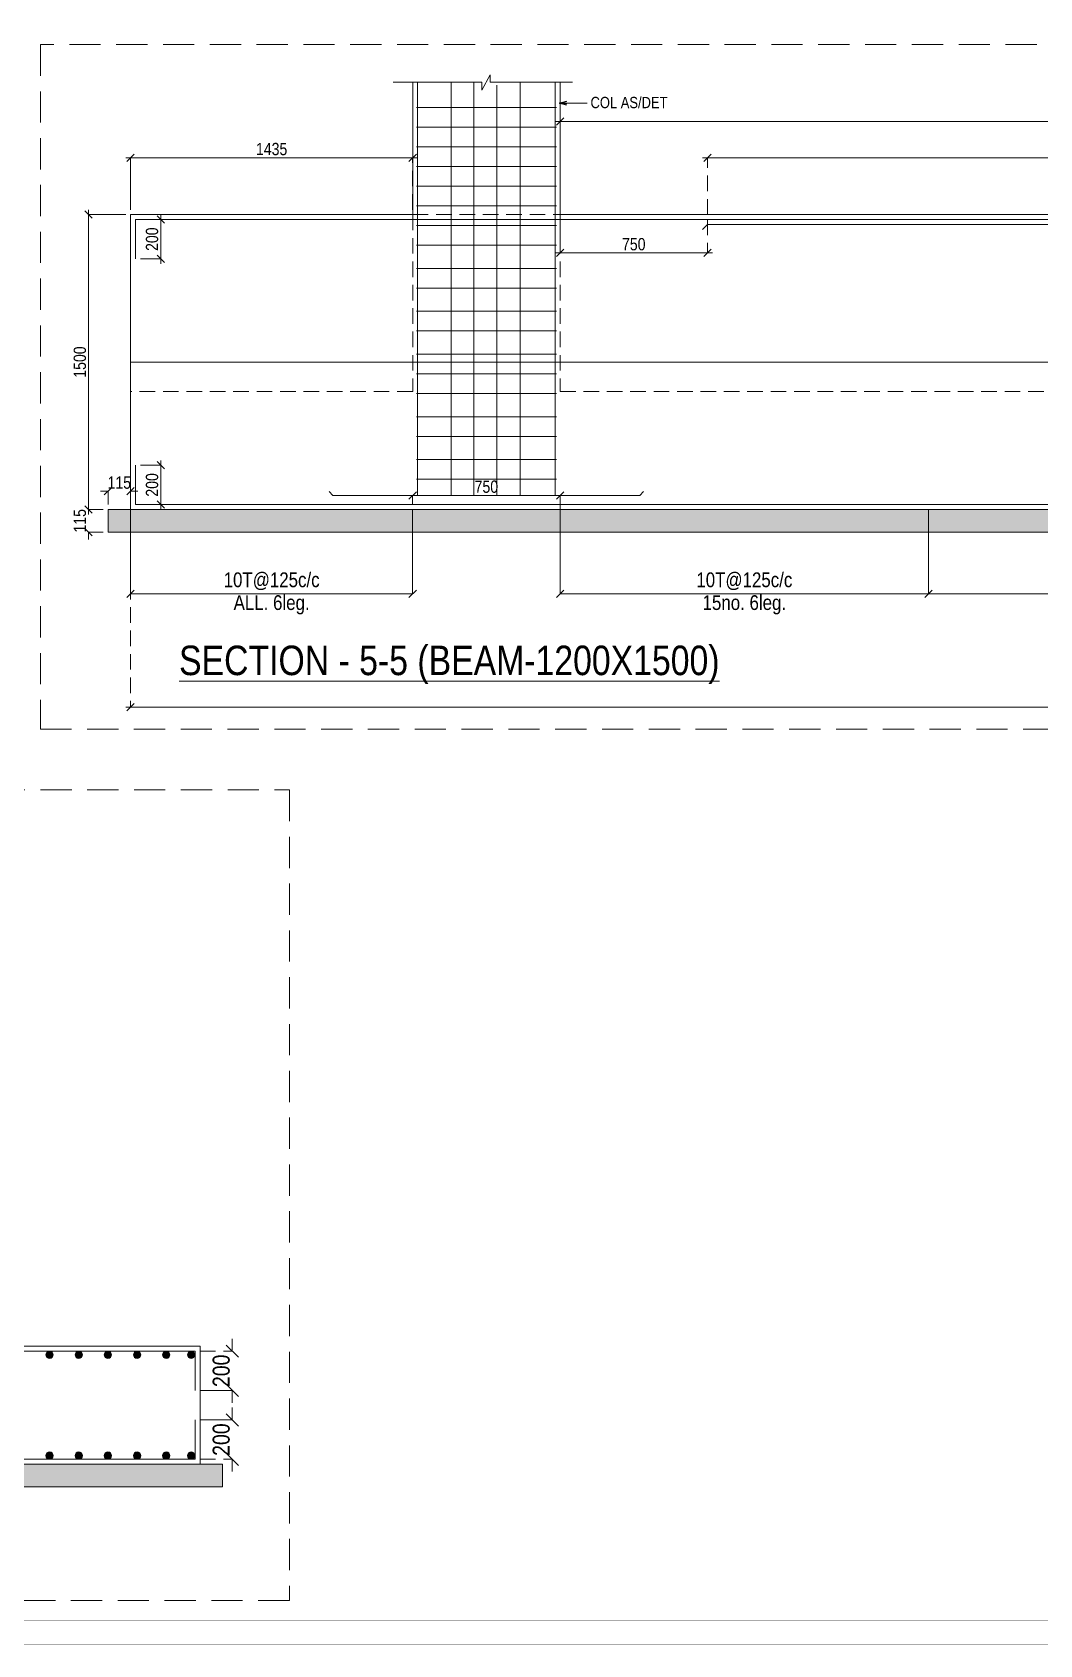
# Model space of a CAD drawing. Header units: millimetres. Extents: x 1112055 to 3390982, y -148532 to 766891.
# Drawn here: x 3235030 to 3255534, y 310036 to 342847 of the extents above; entities that cross this region are included whole.
import ezdxf

# ---------------------------------------------------------------- set-up
doc = ezdxf.new("R2010")
doc.units = ezdxf.units.MM
doc.header["$PDMODE"] = 35
doc.header["$PDSIZE"] = -25
doc.linetypes.add('Hidden', pattern=[9.525, 6.35, -3.175])
for name, color, linetype, lineweight in [('B FOOTING', 49, 'Continuous', 20), ('B HATCH', 250, 'Continuous', 0), ('B P.C.C', 251, 'Continuous', 0), ('B STEEL', 34, 'Continuous', 15), ('B STEEL TEXT', 7, 'Continuous', 15), ('B TITLE BLOCK', 250, 'Continuous', 0), ('B-COL NO', 7, 'Continuous', 5), ('B-ST DIM', 250, 'Continuous', 18), ('P STEEL', 7, 'Continuous', 30)]:
    doc.layers.add(name, color=color, linetype=linetype, lineweight=lineweight)
doc.styles.add('ARIAL', font='arial.ttf')
doc.styles.add('Q1', font='g13f12d.shx', dxfattribs={"width": 0.8})
doc.styles.add('SWINC', font='swissc.ttf')
doc.styles.add('SWINS', font='swissc.ttf')
doc.dimstyles.new('BH-STD', dxfattribs={"dimscale": 0, "dimtxt": 230, "dimasz": 125, "dimexe": 0, "dimexo": 100, "dimgap": 50, "dimtad": 1, "dimdec": 0, "dimzin": 1, "dimdsep": 46, "dimtxsty": 'Q1', "dimblk": 'ARCHTICK', "dimcen": 1, "dimdle": 100, "dimclrd": 250, "dimclre": 250, "dimclrt": 256, "dimadec": 0, "dimazin": 0, "dimtfac": 1, "dimtdec": 0, "dimtix": 1, "dimtofl": 0, "dimtmove": 0, "dimatfit": 2, "dimfxl": 1, "dimtolj": 1, "dimtzin": 0, "dimlwd": 9, "dimlwe": 9, "dimarcsym": 0})
doc.dimstyles.new('BHOOMI', dxfattribs={"dimtxt": 230, "dimasz": 150, "dimexe": 10, "dimexo": 0, "dimgap": 25, "dimtad": 1, "dimdec": 0, "dimzin": 0, "dimdsep": 46, "dimtxsty": 'SWINC', "dimblk": 'OBLIQUE', "dimcen": 0.09, "dimclrd": 250, "dimclre": 250, "dimclrt": 256, "dimaunit": 1, "dimadec": 3, "dimazin": 0, "dimtfac": 1, "dimtdec": 0, "dimtofl": 0, "dimtmove": 1, "dimatfit": 3, "dimfxl": 100, "dimtolj": 1, "dimtzin": 0, "dimlwd": 9, "dimlwe": 5, "dimarcsym": 0})
doc.dimstyles.new('DIM 1', dxfattribs={"dimscale": 0, "dimtxt": 230, "dimasz": 150, "dimexe": 0.18, "dimexo": 0.0625, "dimgap": 0.5, "dimtad": 1, "dimdec": 0, "dimzin": 0, "dimdsep": 46, "dimtxsty": 'ARIAL', "dimblk": 'OBLIQUE', "dimcen": 6, "dimse1": 1, "dimse2": 1, "dimclrd": 256, "dimclrt": 256, "dimadec": 0, "dimazin": 2, "dimtfac": 0.75, "dimtdec": 0, "dimtix": 1, "dimtofl": 0, "dimtmove": 1, "dimatfit": 3, "dimldrblk": 'OPEN30', "dimfxl": 0.18, "dimfrac": 1, "dimtolj": 1, "dimtzin": 0, "dimlwd": -1, "dimarcsym": 0})

# ---------------------------------------------------------------- blocks, each defined once
blk = doc.blocks.new('_Oblique')
at = {"color": 0, "linetype": 'ByBlock', "lineweight": -2}
blk.add_line((-0.5, -0.5), (0.5, 0.5), dxfattribs=at)
blk = doc.blocks.new('_Open30')
at = {"color": 0, "linetype": 'ByBlock', "lineweight": -2}
for p, q in [((-1, 0.27), (0, 0)), ((0, 0), (-1, -0.27)), ((0, 0), (-1, 0))]:
    blk.add_line(p, q, dxfattribs=at)
blk = doc.blocks.new('*D4800')
at = {"layer": 'B-ST DIM', "color": 7, "lineweight": 9, "ltscale": 50, "transparency": 16777216}
for p, q in [((3237232, 334036), (3237644, 334036)), ((3237644, 333136), (3237644, 334136))]:
    blk.add_line(p, q, dxfattribs=at)
at = {"layer": 'B-ST DIM', "color": 7, "linetype": 'Hidden', "lineweight": 9, "ltscale": 50, "transparency": 16777216}
blk.add_line((3237232, 333236), (3237644, 333236), dxfattribs=at)
at = {"layer": 'Defpoints', "color": 0, "transparency": 16777216}
for p in [(3237132, 334036), (3237644, 334036), (3237132, 333236)]:
    blk.add_point(p, dxfattribs=at)
at = {"layer": 'B-ST DIM', "color": 7, "lineweight": 9, "transparency": 16777216, "xscale": 150, "yscale": 150, "zscale": 150}
for p, rotation in [((3237644, 334036), 90), ((3237644, 333236), 270)]:
    blk.add_blockref('_Oblique', p, dxfattribs=dict(at, rotation=rotation))
at = {"layer": 'B-ST DIM', "color": 7, "transparency": 16777216, "insert": (3237469, 333636), "char_height": 250, "attachment_point": 5, "rotation": 90, "style": 'SWINC'}
blk.add_mtext('\\A1;200', dxfattribs=at)
blk = doc.blocks.new('*D4801')
at = {"layer": 'B-ST DIM', "color": 7, "lineweight": 9, "ltscale": 50, "transparency": 16777216}
for p, q in [((3236175, 333036), (3236175, 339236)), ((3236932, 339136), (3236175, 339136))]:
    blk.add_line(p, q, dxfattribs=at)
at = {"layer": 'B-ST DIM', "color": 7, "linetype": 'Hidden', "lineweight": 9, "ltscale": 50, "transparency": 16777216}
blk.add_line((3236472, 333136), (3236175, 333136), dxfattribs=at)
at = {"layer": 'Defpoints', "color": 0, "transparency": 16777216}
for p in [(3236175, 339136), (3237032, 339136), (3236572, 333136)]:
    blk.add_point(p, dxfattribs=at)
at = {"layer": 'B-ST DIM', "color": 7, "lineweight": 9, "transparency": 16777216, "xscale": 150, "yscale": 150, "zscale": 150}
for p, rotation in [((3236175, 339136), 90), ((3236175, 333136), 270)]:
    blk.add_blockref('_Oblique', p, dxfattribs=dict(at, rotation=rotation))
at = {"layer": 'B-ST DIM', "color": 7, "transparency": 16777216, "insert": (3236000, 336136), "char_height": 250, "attachment_point": 5, "rotation": 90, "style": 'SWINC'}
blk.add_mtext('\\A1;1500', dxfattribs=at)
blk = doc.blocks.new('*D4802')
at = {"layer": 'B-ST DIM', "color": 7, "lineweight": 9, "ltscale": 50, "transparency": 16777216}
for p, q in [((3236175, 333136), (3236175, 333286)), ((3236472, 332676), (3236175, 332676)), ((3236175, 332676), (3236175, 332526))]:
    blk.add_line(p, q, dxfattribs=at)
at = {"layer": 'B-ST DIM', "color": 7, "linetype": 'Hidden', "lineweight": 9, "ltscale": 50, "transparency": 16777216}
blk.add_line((3236472, 333136), (3236175, 333136), dxfattribs=at)
at = {"layer": 'Defpoints', "color": 0, "transparency": 16777216}
for p in [(3236572, 333136), (3236175, 332676), (3236572, 332676)]:
    blk.add_point(p, dxfattribs=at)
at = {"layer": 'B-ST DIM', "color": 7, "lineweight": 9, "transparency": 16777216, "xscale": 150, "yscale": 150, "zscale": 150}
for p, rotation in [((3236175, 333136), 270), ((3236175, 332676), 90)]:
    blk.add_blockref('_Oblique', p, dxfattribs=dict(at, rotation=rotation))
at = {"layer": 'B-ST DIM', "color": 7, "transparency": 16777216, "insert": (3236000, 332906), "char_height": 250, "attachment_point": 5, "rotation": 90, "style": 'SWINC'}
blk.add_mtext('\\A1;115', dxfattribs=at)
blk = doc.blocks.new('*D4803')
at = {"layer": 'B-ST DIM', "color": 7, "lineweight": 9, "ltscale": 50, "transparency": 16777216}
for p, q in [((3236572, 333507), (3236422, 333507)), ((3237032, 333236), (3237032, 333507)), ((3237032, 333507), (3237182, 333507))]:
    blk.add_line(p, q, dxfattribs=at)
at = {"layer": 'B-ST DIM', "color": 7, "linetype": 'Hidden', "lineweight": 9, "ltscale": 50, "transparency": 16777216}
blk.add_line((3236572, 333236), (3236572, 333507), dxfattribs=at)
at = {"layer": 'Defpoints', "color": 0, "transparency": 16777216}
for p in [(3237032, 333507), (3236572, 333136), (3237032, 333136)]:
    blk.add_point(p, dxfattribs=at)
at = {"layer": 'B-ST DIM', "color": 7, "lineweight": 9, "transparency": 16777216, "xscale": 150, "yscale": 150, "zscale": 150}
blk.add_blockref('_Oblique', (3236572, 333507), dxfattribs=at)
at = {"layer": 'B-ST DIM', "color": 7, "lineweight": 9, "transparency": 16777216, "xscale": 150, "yscale": 150, "zscale": 150, "rotation": 180}
blk.add_blockref('_Oblique', (3237032, 333507), dxfattribs=at)
at = {"layer": 'B-ST DIM', "color": 7, "transparency": 16777216, "insert": (3236802, 333682), "char_height": 250, "attachment_point": 5, "style": 'SWINC'}
blk.add_mtext('\\A1;115', dxfattribs=at)
blk = doc.blocks.new('*D4804')
at = {"layer": 'B-ST DIM', "color": 7, "linetype": 'Hidden', "lineweight": 9, "ltscale": 50, "transparency": 16777216}
blk.add_line((3237232, 339036), (3237644, 339036), dxfattribs=at)
at = {"layer": 'B-ST DIM', "color": 7, "lineweight": 9, "ltscale": 50, "transparency": 16777216}
for p, q in [((3237644, 339136), (3237644, 338136)), ((3237232, 338236), (3237644, 338236))]:
    blk.add_line(p, q, dxfattribs=at)
at = {"layer": 'Defpoints', "color": 0, "transparency": 16777216}
for p in [(3237132, 339036), (3237132, 338236), (3237644, 338236)]:
    blk.add_point(p, dxfattribs=at)
at = {"layer": 'B-ST DIM', "color": 7, "lineweight": 9, "transparency": 16777216, "xscale": 150, "yscale": 150, "zscale": 150}
for p, rotation in [((3237644, 339036), 90), ((3237644, 338236), 270)]:
    blk.add_blockref('_Oblique', p, dxfattribs=dict(at, rotation=rotation))
at = {"layer": 'B-ST DIM', "color": 7, "transparency": 16777216, "insert": (3237469, 338636), "char_height": 250, "attachment_point": 5, "rotation": 90, "style": 'SWINC'}
blk.add_mtext('\\A1;200', dxfattribs=at)
blk = doc.blocks.new('*D4807')
at = {"layer": 'B-ST DIM', "color": 250, "lineweight": 5, "ltscale": 50, "transparency": 16777216}
for p, q in [((3237032, 333136), (3237032, 331411)), ((3242772, 333136), (3242772, 331411))]:
    blk.add_line(p, q, dxfattribs=at)
at = {"layer": 'B-ST DIM', "color": 250, "lineweight": 9, "ltscale": 50, "transparency": 16777216}
blk.add_line((3242772, 331421), (3237032, 331421), dxfattribs=at)
at = {"layer": 'Defpoints', "color": 0, "transparency": 16777216}
for p in [(3237032, 333136), (3242772, 333136), (3237032, 331421)]:
    blk.add_point(p, dxfattribs=at)
at = {"layer": 'B-ST DIM', "color": 250, "lineweight": 9, "transparency": 16777216, "xscale": 150, "yscale": 150, "zscale": 150, "rotation": 180}
blk.add_blockref('_Oblique', (3237032, 331421), dxfattribs=at)
at = {"layer": 'B-ST DIM', "color": 250, "lineweight": 9, "transparency": 16777216, "xscale": 150, "yscale": 150, "zscale": 150}
blk.add_blockref('_Oblique', (3242772, 331421), dxfattribs=at)
at = {"layer": 'B-ST DIM', "color": 7, "transparency": 16777216, "char_height": 300, "attachment_point": 5, "style": 'SWINC'}
for s, insert in [('\\A1;10T@125c/c', (3239902, 331675)), ('ALL. 6leg.', (3239902, 331196))]:
    blk.add_mtext(s, dxfattribs=dict(at, insert=insert))
blk = doc.blocks.new('*D4827')
at = {"layer": 'B-ST DIM', "color": 250, "lineweight": 5, "ltscale": 50, "transparency": 16777216}
for p, q in [((3245772, 333136), (3245772, 331411)), ((3253272, 333136), (3253272, 331411))]:
    blk.add_line(p, q, dxfattribs=at)
at = {"layer": 'B-ST DIM', "color": 250, "lineweight": 9, "ltscale": 50, "transparency": 16777216}
blk.add_line((3245772, 331421), (3253272, 331421), dxfattribs=at)
at = {"layer": 'Defpoints', "color": 0, "transparency": 16777216}
for p in [(3245772, 333136), (3253272, 333136), (3253272, 331421)]:
    blk.add_point(p, dxfattribs=at)
at = {"layer": 'B-ST DIM', "color": 250, "lineweight": 9, "transparency": 16777216, "xscale": 150, "yscale": 150, "zscale": 150, "rotation": 180}
blk.add_blockref('_Oblique', (3245772, 331421), dxfattribs=at)
at = {"layer": 'B-ST DIM', "color": 250, "lineweight": 9, "transparency": 16777216, "xscale": 150, "yscale": 150, "zscale": 150}
blk.add_blockref('_Oblique', (3253272, 331421), dxfattribs=at)
at = {"layer": 'B-ST DIM', "color": 7, "transparency": 16777216, "char_height": 300, "attachment_point": 5, "style": 'SWINC'}
for s, insert in [('\\A1;10T@125c/c', (3249522, 331675)), ('15no. 6leg.', (3249522, 331196))]:
    blk.add_mtext(s, dxfattribs=dict(at, insert=insert))
blk = doc.blocks.new('*D4828')
at = {"layer": 'B-ST DIM', "color": 250, "lineweight": 5, "ltscale": 50, "transparency": 16777216}
for p, q in [((3253272, 333136), (3253272, 331411)), ((3262832, 333136), (3262832, 331411))]:
    blk.add_line(p, q, dxfattribs=at)
at = {"layer": 'B-ST DIM', "color": 250, "lineweight": 9, "ltscale": 50, "transparency": 16777216}
blk.add_line((3262832, 331421), (3253272, 331421), dxfattribs=at)
at = {"layer": 'Defpoints', "color": 0, "transparency": 16777216}
for p in [(3253272, 333136), (3262832, 333136), (3253272, 331421)]:
    blk.add_point(p, dxfattribs=at)
at = {"layer": 'B-ST DIM', "color": 250, "lineweight": 9, "transparency": 16777216, "xscale": 150, "yscale": 150, "zscale": 150, "rotation": 180}
blk.add_blockref('_Oblique', (3253272, 331421), dxfattribs=at)
at = {"layer": 'B-ST DIM', "color": 250, "lineweight": 9, "transparency": 16777216, "xscale": 150, "yscale": 150, "zscale": 150}
blk.add_blockref('_Oblique', (3262832, 331421), dxfattribs=at)
at = {"layer": 'B-ST DIM', "color": 7, "transparency": 16777216, "char_height": 300, "attachment_point": 5, "style": 'SWINC'}
for s, insert in [('\\A1;10T@175c/c', (3258052, 331675)), ('rest. 6leg.', (3258052, 331196))]:
    blk.add_mtext(s, dxfattribs=dict(at, insert=insert))
blk = doc.blocks.new('*D4382')
at = {"layer": 'B-ST DIM', "color": 7, "lineweight": 9, "ltscale": 50, "transparency": 16777216}
for p, q in [((3239100, 314610), (3239100, 314860)), ((3238444, 314610), (3239100, 314610)), ((3239100, 313810), (3239100, 313560))]:
    blk.add_line(p, q, dxfattribs=at)
at = {"layer": 'B-ST DIM', "color": 7, "linetype": 'Hidden', "lineweight": 9, "ltscale": 50, "transparency": 16777216}
blk.add_line((3238444, 313810), (3239100, 313810), dxfattribs=at)
at = {"layer": 'Defpoints', "color": 0, "transparency": 16777216}
for p in [(3238344, 314610), (3239100, 314610), (3238344, 313810)]:
    blk.add_point(p, dxfattribs=at)
at = {"layer": 'B-ST DIM', "color": 7, "lineweight": 9, "transparency": 16777216, "xscale": 250, "yscale": 250, "zscale": 250}
for p, rotation in [((3239100, 314610), 270), ((3239100, 313810), 90)]:
    blk.add_blockref('_Oblique', p, dxfattribs=dict(at, rotation=rotation))
at = {"layer": 'B-ST DIM', "color": 7, "transparency": 16777216, "insert": (3238877, 314210), "char_height": 346, "attachment_point": 5, "rotation": 90, "style": 'SWINC'}
blk.add_mtext('\\A1;200', dxfattribs=at)
blk = doc.blocks.new('*D4383')
at = {"layer": 'B-ST DIM', "color": 7, "linetype": 'Hidden', "lineweight": 9, "ltscale": 50, "transparency": 16777216}
blk.add_line((3238444, 316010), (3239100, 316010), dxfattribs=at)
at = {"layer": 'B-ST DIM', "color": 7, "lineweight": 9, "ltscale": 50, "transparency": 16777216}
for p, q in [((3239100, 316010), (3239100, 316260)), ((3238444, 315210), (3239100, 315210)), ((3239100, 315210), (3239100, 314960))]:
    blk.add_line(p, q, dxfattribs=at)
at = {"layer": 'Defpoints', "color": 0, "transparency": 16777216}
for p in [(3238344, 316010), (3238344, 315210), (3239100, 315210)]:
    blk.add_point(p, dxfattribs=at)
at = {"layer": 'B-ST DIM', "color": 7, "lineweight": 9, "transparency": 16777216, "xscale": 250, "yscale": 250, "zscale": 250}
for p, rotation in [((3239100, 316010), 270), ((3239100, 315210), 90)]:
    blk.add_blockref('_Oblique', p, dxfattribs=dict(at, rotation=rotation))
at = {"layer": 'B-ST DIM', "color": 7, "transparency": 16777216, "insert": (3238877, 315610), "char_height": 346, "attachment_point": 5, "rotation": 90, "style": 'SWINC'}
blk.add_mtext('\\A1;200', dxfattribs=at)
blk = doc.blocks.new('*D4391')
at = {"layer": 'B-ST DIM', "color": 7, "lineweight": 9, "ltscale": 50, "transparency": 16777216}
for p, q in [((3245772, 339036), (3245772, 338358)), ((3248872, 338358), (3245672, 338358))]:
    blk.add_line(p, q, dxfattribs=at)
at = {"layer": 'B-ST DIM', "color": 7, "linetype": 'Hidden', "lineweight": 9, "ltscale": 50, "transparency": 16777216}
blk.add_line((3248772, 339036), (3248772, 338358), dxfattribs=at)
at = {"layer": 'Defpoints', "color": 0, "transparency": 16777216}
for p in [(3245772, 339136), (3248772, 339136), (3245772, 338358)]:
    blk.add_point(p, dxfattribs=at)
at = {"layer": 'B-ST DIM', "color": 7, "lineweight": 9, "transparency": 16777216, "xscale": 150, "yscale": 150, "zscale": 150, "rotation": 180}
blk.add_blockref('_Oblique', (3245772, 338358), dxfattribs=at)
at = {"layer": 'B-ST DIM', "color": 7, "lineweight": 9, "transparency": 16777216, "xscale": 150, "yscale": 150, "zscale": 150}
blk.add_blockref('_Oblique', (3248772, 338358), dxfattribs=at)
at = {"layer": 'B-ST DIM', "color": 7, "transparency": 16777216, "insert": (3247272, 338533), "char_height": 250, "attachment_point": 5, "style": 'SWINC'}
blk.add_mtext('\\A1;750', dxfattribs=at)
blk = doc.blocks.new('*D5770')
at = {"layer": 'B-ST DIM', "color": 7, "linetype": 'Hidden', "lineweight": 9, "ltscale": 50, "transparency": 16777216}
blk.add_line((3237032, 332576), (3237032, 329114), dxfattribs=at)
at = {"layer": 'B-ST DIM', "color": 7, "lineweight": 9, "ltscale": 50, "transparency": 16777216}
for p, q in [((3315272, 332576), (3315272, 329114)), ((3236932, 329114), (3315372, 329114))]:
    blk.add_line(p, q, dxfattribs=at)
at = {"layer": 'Defpoints', "color": 0, "lineweight": 40, "transparency": 16777216}
for p in [(3237032, 332676), (3315272, 332676), (3315272, 329114)]:
    blk.add_point(p, dxfattribs=at)
at = {"layer": 'B-ST DIM', "color": 7, "lineweight": 9, "transparency": 16777216, "xscale": 150, "yscale": 150, "zscale": 150, "rotation": 180}
blk.add_blockref('_Oblique', (3237032, 329114), dxfattribs=at)
at = {"layer": 'B-ST DIM', "color": 7, "lineweight": 9, "transparency": 16777216, "xscale": 150, "yscale": 150, "zscale": 150}
blk.add_blockref('_Oblique', (3315272, 329114), dxfattribs=at)
at = {"layer": 'B-ST DIM', "color": 7, "transparency": 16777216, "insert": (3276152, 329289), "char_height": 250, "attachment_point": 5, "style": 'SWINC'}
blk.add_mtext('\\A1;19560', dxfattribs=at)
blk = doc.blocks.new('*D5772')
at = {"layer": 'B-ST DIM', "color": 7, "lineweight": 9, "ltscale": 50, "transparency": 16777216}
for p, q in [((3242672, 333420), (3245872, 333420)), ((3245772, 332776), (3245772, 333420))]:
    blk.add_line(p, q, dxfattribs=at)
at = {"layer": 'B-ST DIM', "color": 7, "linetype": 'Hidden', "lineweight": 9, "ltscale": 50, "transparency": 16777216}
blk.add_line((3242772, 332776), (3242772, 333420), dxfattribs=at)
at = {"layer": 'Defpoints', "color": 0, "lineweight": 40, "ltscale": 50, "transparency": 16777216}
for p in [(3245772, 333420), (3242772, 332676), (3245772, 332676)]:
    blk.add_point(p, dxfattribs=at)
at = {"layer": 'B-ST DIM', "color": 7, "lineweight": 9, "ltscale": 50, "transparency": 16777216, "xscale": 150, "yscale": 150, "zscale": 150, "rotation": 180}
blk.add_blockref('_Oblique', (3242772, 333420), dxfattribs=at)
at = {"layer": 'B-ST DIM', "color": 7, "lineweight": 9, "ltscale": 50, "transparency": 16777216, "xscale": 150, "yscale": 150, "zscale": 150}
blk.add_blockref('_Oblique', (3245772, 333420), dxfattribs=at)
at = {"layer": 'B-ST DIM', "color": 7, "ltscale": 50, "transparency": 16777216, "insert": (3244272, 333599), "char_height": 250, "attachment_point": 5, "style": 'SWINC'}
blk.add_mtext('\\A1;750', dxfattribs=at)
blk = doc.blocks.new('*D5776')
at = {"layer": 'B-ST DIM', "color": 7, "lineweight": 9, "ltscale": 50, "transparency": 16777216}
for p, q in [((3270432, 341028), (3245672, 341028)), ((3245772, 339236), (3245772, 341028))]:
    blk.add_line(p, q, dxfattribs=at)
at = {"layer": 'B-ST DIM', "color": 7, "linetype": 'Hidden', "lineweight": 9, "ltscale": 50, "transparency": 16777216}
blk.add_line((3270332, 339236), (3270332, 341028), dxfattribs=at)
at = {"layer": 'Defpoints', "color": 0, "lineweight": 40, "transparency": 16777216}
for p in [(3245772, 341028), (3245772, 339136), (3270332, 339136)]:
    blk.add_point(p, dxfattribs=at)
at = {"layer": 'B-ST DIM', "color": 7, "lineweight": 9, "transparency": 16777216, "xscale": 150, "yscale": 150, "zscale": 150, "rotation": 180}
blk.add_blockref('_Oblique', (3245772, 341028), dxfattribs=at)
at = {"layer": 'B-ST DIM', "color": 7, "lineweight": 9, "transparency": 16777216, "xscale": 150, "yscale": 150, "zscale": 150}
blk.add_blockref('_Oblique', (3270332, 341028), dxfattribs=at)
at = {"layer": 'B-ST DIM', "color": 7, "transparency": 16777216, "insert": (3258052, 341203), "char_height": 250, "attachment_point": 5, "style": 'SWINC'}
blk.add_mtext('\\A1;6140', dxfattribs=at)
blk = doc.blocks.new('*D5777')
at = {"layer": 'B-ST DIM', "color": 7, "lineweight": 9, "ltscale": 50, "transparency": 16777216}
for p, q in [((3248672, 340291), (3267432, 340291)), ((3267332, 339136), (3267332, 340291))]:
    blk.add_line(p, q, dxfattribs=at)
at = {"layer": 'B-ST DIM', "color": 7, "linetype": 'Hidden', "lineweight": 9, "ltscale": 50, "transparency": 16777216}
blk.add_line((3248772, 339136), (3248772, 340291), dxfattribs=at)
at = {"layer": 'Defpoints', "color": 0, "lineweight": 40, "ltscale": 50, "transparency": 16777216}
for p in [(3267332, 340291), (3248772, 339036), (3267332, 339036)]:
    blk.add_point(p, dxfattribs=at)
at = {"layer": 'B-ST DIM', "color": 7, "lineweight": 9, "ltscale": 50, "transparency": 16777216, "xscale": 150, "yscale": 150, "zscale": 150, "rotation": 180}
blk.add_blockref('_Oblique', (3248772, 340291), dxfattribs=at)
at = {"layer": 'B-ST DIM', "color": 7, "lineweight": 9, "ltscale": 50, "transparency": 16777216, "xscale": 150, "yscale": 150, "zscale": 150}
blk.add_blockref('_Oblique', (3267332, 340291), dxfattribs=at)
at = {"layer": 'B-ST DIM', "color": 7, "ltscale": 50, "transparency": 16777216, "insert": (3258052, 340470), "char_height": 250, "attachment_point": 5, "style": 'SWINC'}
blk.add_mtext('\\A1;4640', dxfattribs=at)
blk = doc.blocks.new('*D5778')
at = {"layer": 'B-ST DIM', "color": 7, "lineweight": 9, "ltscale": 50, "transparency": 16777216}
for p, q in [((3242872, 340294), (3236932, 340294)), ((3237032, 339236), (3237032, 340294))]:
    blk.add_line(p, q, dxfattribs=at)
at = {"layer": 'B-ST DIM', "color": 7, "linetype": 'Hidden', "lineweight": 9, "ltscale": 50, "transparency": 16777216}
blk.add_line((3242772, 339236), (3242772, 340294), dxfattribs=at)
at = {"layer": 'Defpoints', "color": 0, "lineweight": 40, "transparency": 16777216}
for p in [(3237032, 340294), (3237032, 339136), (3242772, 339136)]:
    blk.add_point(p, dxfattribs=at)
at = {"layer": 'B-ST DIM', "color": 7, "lineweight": 9, "transparency": 16777216, "xscale": 150, "yscale": 150, "zscale": 150, "rotation": 180}
blk.add_blockref('_Oblique', (3237032, 340294), dxfattribs=at)
at = {"layer": 'B-ST DIM', "color": 7, "lineweight": 9, "transparency": 16777216, "xscale": 150, "yscale": 150, "zscale": 150}
blk.add_blockref('_Oblique', (3242772, 340294), dxfattribs=at)
at = {"layer": 'B-ST DIM', "color": 7, "transparency": 16777216, "insert": (3239902, 340469), "char_height": 250, "attachment_point": 5, "style": 'SWINC'}
blk.add_mtext('\\A1;1435', dxfattribs=at)

msp = doc.modelspace()

# ---------------------------------------------------------------- hatches: boundary and pattern name
at = {"layer": 'B HATCH', "lineweight": 0}
h = msp.add_hatch(dxfattribs=at)
h.set_pattern_fill('AR-CONC', color=250, scale=3, style=0)
h.set_pattern_definition([(50, (1717951.3, -186910.03), (546.55401, -47.81726), [57.15, -628.65]), (355, (1717951.3, -186910.03), (-105.73026, 573.17054), [45.72, -502.92175]), (100.451445, (1717996.87, -186914), (440.82374, 525.35326), [48.57003, -534.27073]), (46.1842, (1717951.3, -186757.6), (813.23712, -126.12698), [85.725, -942.975]), (96.63556, (1718019.1, -186768.14), (712.2124, 742.27837), [72.85507, -801.40682]), (351.18415, (1717951.3, -186757.6), (712.2124, 742.27837), [68.5799, -754.3792]), (21, (1718027.5, -186795.73), (454.84317, -306.7956), [57.15, -628.65]), (326, (1718027.5, -186795.73), (185.40609, 552.5639), [45.72, -502.92]), (71.451445, (1718065.4, -186821.3), (640.24926, 245.7683), [48.57003, -534.26981]), (37.5, (1717951.32, -186910.03), (9.26581, 253.665117), [0, -496.824, 0, -510.54, 0, -504.825]), (7.5, (1717951.32, -186910.03), (200.458988, 300.541724), [0, -291.084, 0, -485.394, 0, -192.405]), (327.5, (1717781.4, -186910.03), (406.771786, -17.186232), [0, -190.5, 0, -594.36, 0, -788.67]), (317.5, (1717705.2, -186910.03), (444.387544, 76.27947), [0, -247.65, 0, -394.716, 0, -560.07])])
h.paths.add_polyline_path([(3236572.3, 333136.3), (3236572.3, 332676.3), (3315732.3, 332676.3), (3315732.3, 333136.3)])
h = msp.add_hatch(dxfattribs=at)
h.set_pattern_fill('AR-CONC', color=250, scale=3, style=0)
h.set_pattern_definition([(50, (1658593.55, -206336.8), (546.55401, -47.81726), [57.15, -628.65]), (355, (1658593.55, -206336.8), (-105.73026, 573.17054), [45.72, -502.92175]), (100.451445, (1658639.1, -206340.8), (440.82374, 525.35326), [48.57003, -534.27073]), (46.1842, (1658593.55, -206184.4), (813.23712, -126.12698), [85.725, -942.975]), (96.63556, (1658661.3, -206194.9), (712.2124, 742.27837), [72.85507, -801.40682]), (351.18415, (1658593.55, -206184.4), (712.2124, 742.27837), [68.5799, -754.3792]), (21, (1658669.75, -206222.5), (454.84317, -306.7956), [57.15, -628.65]), (326, (1658669.75, -206222.5), (185.40609, 552.5639), [45.72, -502.92]), (71.451445, (1658707.66, -206248.07), (640.24926, 245.7683), [48.57003, -534.26981]), (37.5, (1658593.55, -206336.8), (9.26581, 253.665117), [0, -496.824, 0, -510.54, 0, -504.825]), (7.5, (1658593.55, -206336.8), (200.458988, 300.541724), [0, -291.084, 0, -485.394, 0, -192.405]), (327.5, (1658423.63, -206336.8), (406.771786, -17.186232), [0, -190.5, 0, -594.36, 0, -788.67]), (317.5, (1658347.43, -206336.8), (444.387544, 76.27947), [0, -247.65, 0, -394.716, 0, -560.07])])
h.paths.add_polyline_path([(3238904.5, 313249.5), (3238904.5, 313709.5), (3214564.5, 313709.5), (3214564.5, 313249.5)])
at = {"layer": 'B STEEL'}
h = msp.add_hatch(color=256, dxfattribs=at)
h.dxf.hatch_style = 1
edge = h.paths.add_edge_path()
edge.add_ellipse((3235383.3, 315934.5), major_axis=(75, 0), ratio=1, start_angle=0, end_angle=360)
h = msp.add_hatch(color=256, dxfattribs=at)
h.dxf.hatch_style = 1
edge = h.paths.add_edge_path()
edge.add_ellipse((3235976.7, 315934.5), major_axis=(75, 0), ratio=1, start_angle=0, end_angle=360)
h = msp.add_hatch(color=256, dxfattribs=at)
h.dxf.hatch_style = 1
edge = h.paths.add_edge_path()
edge.add_ellipse((3236570.2, 315934.5), major_axis=(75, 0), ratio=1, start_angle=0, end_angle=360)
h = msp.add_hatch(color=256, dxfattribs=at)
h.dxf.hatch_style = 1
edge = h.paths.add_edge_path()
edge.add_ellipse((3237163.7, 315934.5), major_axis=(75, 0), ratio=1, start_angle=0, end_angle=360)
h = msp.add_hatch(color=256, dxfattribs=at)
h.dxf.hatch_style = 1
edge = h.paths.add_edge_path()
edge.add_ellipse((3237757.1, 315934.5), major_axis=(75, 0), ratio=1, start_angle=0, end_angle=360)
h = msp.add_hatch(color=256, dxfattribs=at)
h.dxf.hatch_style = 1
edge = h.paths.add_edge_path()
edge.add_ellipse((3238263.7, 315934.5), major_axis=(75, 0), ratio=1, start_angle=0, end_angle=360)
h = msp.add_hatch(color=256, dxfattribs=at)
h.dxf.hatch_style = 1
edge = h.paths.add_edge_path()
edge.add_ellipse((3235383.3, 313884.5), major_axis=(75, 0), ratio=1, start_angle=0, end_angle=360)
h = msp.add_hatch(color=256, dxfattribs=at)
h.dxf.hatch_style = 1
edge = h.paths.add_edge_path()
edge.add_ellipse((3235976.7, 313884.5), major_axis=(75, 0), ratio=1, start_angle=0, end_angle=360)
h = msp.add_hatch(color=256, dxfattribs=at)
h.dxf.hatch_style = 1
edge = h.paths.add_edge_path()
edge.add_ellipse((3236570.2, 313884.5), major_axis=(75, 0), ratio=1, start_angle=0, end_angle=360)
h = msp.add_hatch(color=256, dxfattribs=at)
h.dxf.hatch_style = 1
edge = h.paths.add_edge_path()
edge.add_ellipse((3237163.7, 313884.5), major_axis=(75, 0), ratio=1, start_angle=0, end_angle=360)
h = msp.add_hatch(color=256, dxfattribs=at)
h.dxf.hatch_style = 1
edge = h.paths.add_edge_path()
edge.add_ellipse((3237757.1, 313884.5), major_axis=(75, 0), ratio=1, start_angle=0, end_angle=360)
h = msp.add_hatch(color=256, dxfattribs=at)
h.dxf.hatch_style = 1
edge = h.paths.add_edge_path()
edge.add_ellipse((3238263.7, 313884.5), major_axis=(75, 0), ratio=1, start_angle=0, end_angle=360)

# ---------------------------------------------------------------- linework, layer by layer
at = {"layer": 'B FOOTING', "color": 1, "lineweight": 13, "ltscale": 10}
for p, q in [((3242772.3, 339136.3), (3242772.3, 341828.3)), ((3245772.3, 339136.3), (3245772.3, 341828.3))]:
    msp.add_line(p, q, dxfattribs=at)
at = {"layer": 'B FOOTING'}
for p, q in [((3237032.3, 333136.3), (3237032.3, 339136.3)), ((3237032.3, 339136.3), (3242772.3, 339136.3)), ((3245772.3, 339136.3), (3270332.3, 339136.3)), ((3238444.5, 316109.5), (3230464.5, 316109.5)), ((3238444.5, 316109.5), (3238444.5, 313709.5)), ((3238904.5, 313709.5), (3214564.5, 313709.5)), ((3238904.5, 313709.5), (3238904.5, 313249.5)), ((3238904.5, 313249.5), (3214564.5, 313249.5))]:
    msp.add_line(p, q, dxfattribs=at)
at = {"layer": 'B FOOTING', "color": 1, "lineweight": 13, "ltscale": 10}
msp.add_lwpolyline([(3242374.8, 341828.3), (3244182.6, 341828.3), (3244182.6, 341669.8), (3244347.9, 341979.2), (3244347.9, 341828.3), (3246021.9, 341828.3)], dxfattribs=at)
at = {"layer": 'B FOOTING'}
msp.add_lwpolyline([(3236572.3, 333136.3), (3315732.3, 333136.3), (3315732.3, 332676.3), (3236572.3, 332676.3)], close=True, dxfattribs=at)
at = {"layer": 'B P.C.C', "color": 250, "linetype": 'Hidden', "lineweight": 0, "ltscale": 50}
msp.add_line((3242772.3, 339136.3), (3245772.3, 339136.3), dxfattribs=at)
at = {"layer": 'B P.C.C', "color": 250, "linetype": 'Hidden', "lineweight": 0, "ltscale": 100}
for points in [[(3235195.2, 328664.2), (3332623.9, 328664.2), (3332623.9, 342596.8), (3235195.2, 342596.8)], [(3212337.9, 327428.4), (3240263.3, 327428.4), (3240263.3, 310939.5), (3212337.9, 310939.5)]]:
    msp.add_lwpolyline(points, close=True, dxfattribs=at)
at = {"layer": 'B P.C.C', "color": 250, "linetype": 'Hidden', "lineweight": 0, "ltscale": 50}
for points in [[(3242772.3, 339136.3), (3242772.3, 335536.3), (3237032.3, 335536.3)], [(3245772.3, 339136.3), (3245772.3, 335536.3), (3270332.3, 335536.3)]]:
    msp.add_lwpolyline(points, dxfattribs=at)
at = {"layer": 'B STEEL'}
for p, q in [((3248672.3, 338836.3), (3248772.3, 338936.3)), ((3267332.3, 338936.3), (3248772.3, 338936.3)), ((3237032.3, 336136.3), (3315272.3, 336136.3))]:
    msp.add_line(p, q, dxfattribs=at)
for points in [[(3237132.3, 338236.3), (3237132.3, 339036.3), (3315172.3, 339036.3), (3315172.3, 338236.3)], [(3237132.3, 334036.3), (3237132.3, 333236.3), (3315172.3, 333236.3), (3315172.3, 334036.3)], [(3215124.5, 315209.5), (3215124.5, 316009.5), (3238344.5, 316009.5), (3238344.5, 315209.5)], [(3215124.5, 314609.5), (3215124.5, 313809.5), (3238344.5, 313809.5), (3238344.5, 314609.5)]]:
    msp.add_lwpolyline(points, dxfattribs=at)
for centre in [(3235383.3, 315934.5), (3235976.7, 315934.5), (3236570.2, 315934.5), (3237163.7, 315934.5), (3237757.1, 315934.5), (3238263.7, 315934.5), (3235383.3, 313884.5), (3235976.7, 313884.5), (3236570.2, 313884.5), (3237163.7, 313884.5), (3237757.1, 313884.5), (3238263.7, 313884.5)]:
    msp.add_circle(centre, 75, dxfattribs=at)
at = {"layer": 'B TITLE BLOCK', "color": 1, "const_width": 10.8}
msp.add_lwpolyline([(3359954.1, 376187.5), (3359954.1, 310041.1), (3211357.2, 310041.1), (3211357.2, 376187.5)], close=True, dxfattribs=at)
at = {"layer": 'B TITLE BLOCK', "color": 250, "lineweight": 0, "const_width": 10.8}
msp.add_lwpolyline([(3359473.4, 375706.8), (3359473.4, 310521.8), (3211837.9, 310521.8), (3211837.9, 375706.8)], close=True, dxfattribs=at)
at = {"layer": 'P STEEL', "color": 250, "lineweight": 0}
for p, q in [((3243557, 341828.3), (3243557, 333420.4)), ((3244013.9, 341828.3), (3244013.9, 333420.4)), ((3244485.5, 341771.1), (3244485.5, 333420.4)), ((3244957, 341828.3), (3244957, 333420.4)), ((3245697.3, 341313.1), (3242847.3, 341313.1)), ((3245697.3, 340913.1), (3242847.3, 340913.1)), ((3245697.3, 340513.1), (3242847.3, 340513.1)), ((3245697.3, 340113.1), (3242847.3, 340113.1)), ((3245697.3, 339713.1), (3242847.3, 339713.1)), ((3245697.3, 339313.1), (3242847.3, 339313.1)), ((3245697.3, 338913.1), (3242847.3, 338913.1)), ((3245697.3, 338513.1), (3242847.3, 338513.1)), ((3245697.3, 338040.7), (3242847.3, 338040.7)), ((3245697.3, 337640.7), (3242847.3, 337640.7)), ((3245697.3, 337168.3), (3242847.3, 337168.3)), ((3245697.3, 336768.3), (3242847.3, 336768.3)), ((3245697.3, 336295.9), (3242847.3, 336295.9)), ((3245697.3, 335895.9), (3242847.3, 335895.9)), ((3245697.3, 335495.9), (3242847.3, 335495.9)), ((3245697.3, 335023.5), (3242847.3, 335023.5)), ((3245697.3, 334623.5), (3242847.3, 334623.5)), ((3245697.3, 334151.1), (3242847.3, 334151.1)), ((3245697.3, 333751.1), (3242847.3, 333751.1))]:
    msp.add_line(p, q, dxfattribs=at)
for points in [[(3242872.3, 341828.3), (3242872.3, 333420.4), (3241150.2, 333420.4), (3241072.3, 333502.2)], [(3245672.3, 341828.3), (3245672.3, 333420.4), (3247394.3, 333420.4), (3247472.3, 333502.2)]]:
    msp.add_lwpolyline(points, dxfattribs=at)

# ---------------------------------------------------------------- texts
at = {"layer": 'B STEEL TEXT', "lineweight": 5, "style": 'SWINS'}
msp.add_text('COL AS/DET', height=230, dxfattribs=at).set_placement((3246391.8, 341302))
at = {"layer": 'B TITLE BLOCK', "color": 251, "insert": (3349947.6, 325224.3), "char_height": 289.947, "attachment_point": 2, "style": 'SWINC'}
msp.add_mtext_dynamic_manual_height_columns('\\pxsm1,qj;{\\fBankGothic Lt BT|b0|i0|c0|p34;BHOOMI\\P\\ps*,q*;\\fGost|b0|i0|c0|p2;\\H0.8x;- CONSULTANTS -\\C1; }', width=758153.186, gutter_width=0, heights=[106642.9], dxfattribs=at)
at = {"layer": 'B-COL NO', "color": 3, "lineweight": 15, "style": 'SWINC'}
msp.add_text('%%USECTION - 5-5 (BEAM-1200X1500)', height=600, dxfattribs=at).set_placement((3238017.7, 329765.9))

# ---------------------------------------------------------------- dimensions: what is measured, and where the dimension line sits
at = {"layer": 'B-ST DIM', "ltscale": 50}
for base, p1, p2, picture, middle in [((3245772.3, 341027.5), (3270332.3, 339136.3), (3245772.3, 339136.3), '*D5776', (3258052.3, 341202.5)), ((3237032.3, 340294.1), (3242772.3, 339136.3), (3237032.3, 339136.3), '*D5778', (3239902.3, 340469.1)), ((3267332.3, 340291.4), (3248772.3, 339036.3), (3267332.3, 339036.3), '*D5777', (3258052.3, 340469.7)), ((3237032.3, 333506.7), (3236572.3, 333136.3), (3237032.3, 333136.3), '*D4803', (3236802.3, 333681.7)), ((3245772.3, 333420.4), (3242772.3, 332676.3), (3245772.3, 332676.3), '*D5772', (3244272.3, 333598.6)), ((3315272.3, 329114.4), (3237032.3, 332676.3), (3315272.3, 332676.3), '*D5770', (3276152.3, 329289.4))]:
    dim = msp.add_linear_dim(base=base, p1=p1, p2=p2, dimstyle='BH-STD', override={"dimscale": 1, "dimtxt": 250, "dimasz": 150, "dimlfac": 0.25, "dimtxsty": 'SWINC', "dimblk1": 'Oblique', "dimblk2": 'Oblique', "dimsah": 1, "dimclrd": 7, "dimclre": 7, "dimclrt": 7}, dxfattribs=at)
    dim.commit()
    dim.dimension.update_dxf_attribs({"geometry": picture, "text_midpoint": middle})
for base, p1, p2, angle, override, picture, middle in [((3236174.7, 339136.3), (3236572.3, 333136.3), (3237032.3, 339136.3), 90, {"dimscale": 1, "dimtxt": 250, "dimasz": 150, "dimlfac": 0.25, "dimtxsty": 'SWINC', "dimblk1": 'Oblique', "dimblk2": 'Oblique', "dimsah": 1, "dimclrd": 7, "dimclre": 7, "dimclrt": 7}, '*D4801', (3235999.7, 336136.3)), ((3237644.5, 338236.3), (3237132.3, 339036.3), (3237132.3, 338236.3), 270, {"dimscale": 1, "dimtxt": 250, "dimasz": 150, "dimlfac": 0.25, "dimtxsty": 'SWINC', "dimblk1": 'Oblique', "dimblk2": 'Oblique', "dimsah": 1, "dimclrd": 7, "dimclre": 7, "dimclrt": 7}, '*D4804', (3237469.5, 338636.3)), ((3245772.3, 338358.4), (3248772.3, 339136.3), (3245772.3, 339136.3), 180, {"dimscale": 1, "dimtxt": 250, "dimasz": 150, "dimlfac": 0.25, "dimtxsty": 'SWINC', "dimblk1": 'Oblique', "dimblk2": 'Oblique', "dimsah": 1, "dimclrd": 7, "dimclre": 7, "dimclrt": 7}, '*D4391', (3247272.3, 338533.4)), ((3237644.5, 334036.3), (3237132.3, 333236.3), (3237132.3, 334036.3), 90, {"dimscale": 1, "dimtxt": 250, "dimasz": 150, "dimlfac": 0.25, "dimtxsty": 'SWINC', "dimblk1": 'Oblique', "dimblk2": 'Oblique', "dimsah": 1, "dimclrd": 7, "dimclre": 7, "dimclrt": 7}, '*D4800', (3237469.5, 333636.3)), ((3236174.7, 332676.3), (3236572.3, 333136.3), (3236572.3, 332676.3), 90, {"dimscale": 1, "dimtxt": 250, "dimasz": 150, "dimlfac": 0.25, "dimtxsty": 'SWINC', "dimblk1": 'Oblique', "dimblk2": 'Oblique', "dimsah": 1, "dimclrd": 7, "dimclre": 7, "dimclrt": 7}, '*D4802', (3235999.7, 332906.3)), ((3239100.3, 315209.5), (3238344.5, 316009.5), (3238344.5, 315209.5), 270, {"dimscale": 1, "dimtxt": 346, "dimasz": 250, "dimlfac": 0.25, "dimtxsty": 'SWINC', "dimblk1": 'Oblique', "dimblk2": 'Oblique', "dimsah": 1, "dimclrd": 7, "dimclre": 7, "dimclrt": 7}, '*D4383', (3238877.3, 315609.5)), ((3239100.3, 314609.5), (3238344.5, 313809.5), (3238344.5, 314609.5), 90, {"dimscale": 1, "dimtxt": 346, "dimasz": 250, "dimlfac": 0.25, "dimtxsty": 'SWINC', "dimblk1": 'Oblique', "dimblk2": 'Oblique', "dimsah": 1, "dimclrd": 7, "dimclre": 7, "dimclrt": 7}, '*D4382', (3238877.3, 314209.5))]:
    dim = msp.add_linear_dim(base=base, p1=p1, p2=p2, angle=angle, dimstyle='BH-STD', override=override, dxfattribs=at)
    dim.commit()
    dim.dimension.update_dxf_attribs({"geometry": picture, "text_midpoint": middle})
for base, p1, p2, text, picture, middle in [((3237032.3, 331421.3), (3242772.3, 333136.3), (3237032.3, 333136.3), '10T@125c/c\\XALL. 6leg.', '*D4807', (3239902.3, 331421.3)), ((3253272.3, 331421.3), (3262832.3, 333136.3), (3253272.3, 333136.3), '10T@175c/c\\Xrest. 6leg.', '*D4828', (3258052.3, 331421.3))]:
    dim = msp.add_linear_dim(base=base, p1=p1, p2=p2, angle=180, text=text, dimstyle='BHOOMI', override={"dimtxt": 300, "dimclrt": 7}, dxfattribs=at)
    dim.commit()
    dim.dimension.update_dxf_attribs({"geometry": picture, "text_midpoint": middle})
dim = msp.add_linear_dim(base=(3253272.3, 331421.3), p1=(3245772.3, 333136.3), p2=(3253272.3, 333136.3), text='10T@125c/c\\X15no. 6leg.', dimstyle='BHOOMI', override={"dimtxt": 300, "dimclrt": 7}, dxfattribs=at)
dim.commit()
dim.dimension.update_dxf_attribs({"geometry": '*D4827', "text_midpoint": (3249522.3, 331421.3)})

# ---------------------------------------------------------------- leaders
at = {"layer": 'B STEEL TEXT', "lineweight": 5}
msp.add_leader([(3245761.6, 341406.9), (3246326, 341406.9)], dimstyle='DIM 1', override={"dimscale": 1, "dimtad": 0, "dimtxsty": 'SWINC', "dimfxlon": 1, "dimlwd": 5, "dimarcsym": 2}, dxfattribs=at)

doc.saveas('drawing.dxf')
